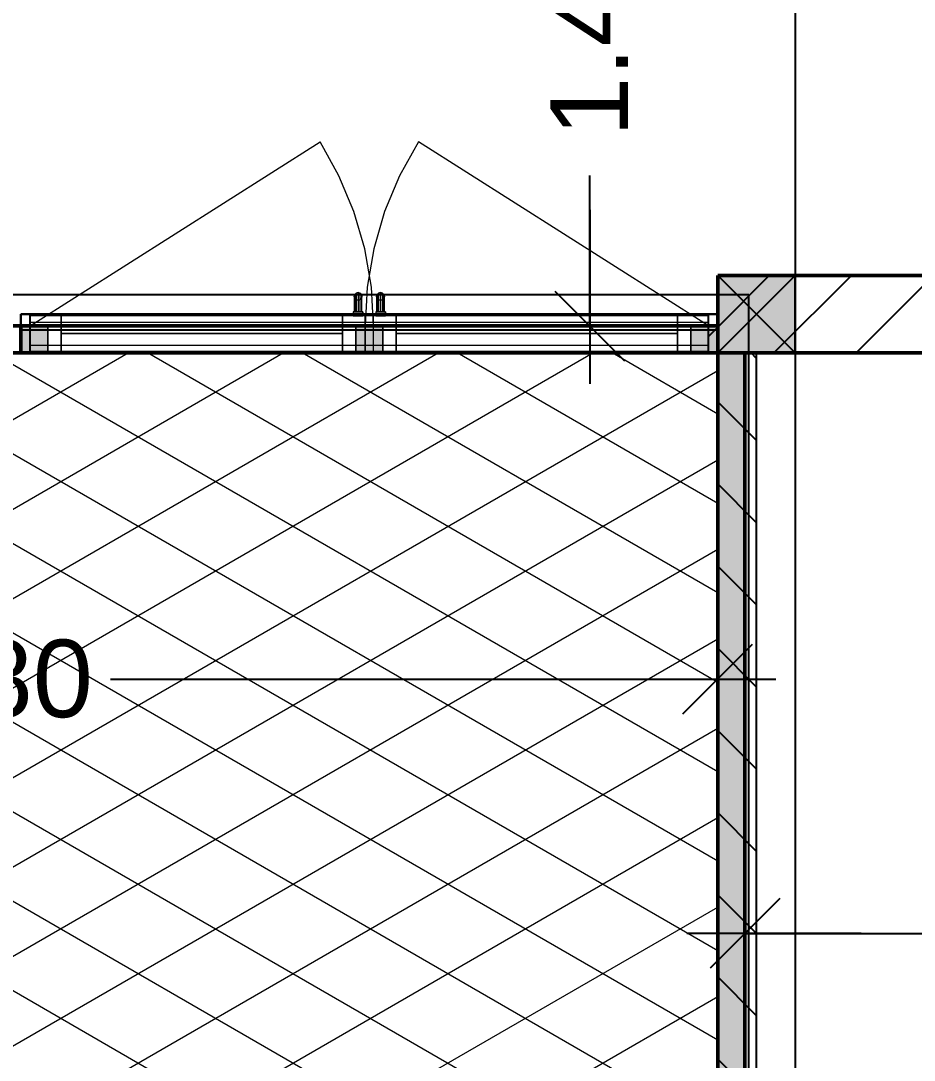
# Model space of a CAD drawing. Extents: x 0 to 756, y -25 to 420.
# Drawn here: x 255.6 to 301.7, y 232.6 to 286.3 of the extents above; entities that cross this region are included whole.
import ezdxf
from ezdxf.lldxf.tags import DXFTag

# ---------------------------------------------------------------- set-up
doc = ezdxf.new("R2010")
doc.units = 0
doc.layers.get('0').update_dxf_attribs({"lineweight": 25})
doc.layers.get('DEFPOINTS').update_dxf_attribs({"lineweight": 25})
doc.layers.add('A_Dachfenster', color=1, linetype='Continuous', lineweight=25, true_color=0xff0000)
for name, color, linetype, lineweight in [('A_Fenster', 7, 'Continuous', 25), ('A_Innenwand', 7, 'Continuous', 25), ('Allgemein01', 7, 'Continuous', 13), ('Allgemein03', 7, 'Continuous', 25), ('Fenster', 7, 'Continuous', 13), ('Fenster-Flügel', 7, 'VERDECKT2_S2', 13), ('Fensterbank', 7, 'Continuous', 13), ('Standard', 7, 'Continuous', 25), ('Wand Holz nicht tragend', 7, 'Continuous', 13), ('Wand Holz tragend', 7, 'Continuous', 13)]:
    doc.layers.add(name, color=color, linetype=linetype, lineweight=lineweight)
doc.styles.get("Standard").update_dxf_attribs({"font": 'arial.ttf'})
tags = doc.linetypes.add('fein_strichliert', pattern=[4, 1, -2, 1]).pattern_tags.tags
tags[8:9] = [DXFTag(74, 4), DXFTag(75, 0), DXFTag(340, '0'), DXFTag(46, 0.0), DXFTag(50, 0.0), DXFTag(44, 0.0), DXFTag(45, 0.0)]
tags[6:7] = [DXFTag(74, 4), DXFTag(75, 0), DXFTag(340, '0'), DXFTag(46, 0.0), DXFTag(50, 0.0), DXFTag(44, 0.0), DXFTag(45, 0.0)]
tags[4:5] = [DXFTag(74, 4), DXFTag(75, 0), DXFTag(340, '0'), DXFTag(46, 0.0), DXFTag(50, 0.0), DXFTag(44, 0.0), DXFTag(45, 0.0)]
tags = doc.linetypes.add('VERDECKT2_S2', pattern=[0.27, 0.2, -0.07]).pattern_tags.tags
tags[6:7] = [DXFTag(74, 4), DXFTag(75, 0), DXFTag(340, '0'), DXFTag(46, 1.0), DXFTag(50, 0.0), DXFTag(44, 0.0), DXFTag(45, 0.0)]
tags[4:5] = [DXFTag(74, 4), DXFTag(75, 0), DXFTag(340, '0'), DXFTag(46, 1.0), DXFTag(50, 0.0), DXFTag(44, 0.0), DXFTag(45, 0.0)]

# ---------------------------------------------------------------- blocks, each defined once
blk = doc.blocks.new('Referenz-A01I5YQ8IE')
at = {"layer": 'Allgemein01', "color": 0, "linetype": 'VERDECKT2_S2', "lineweight": -2, "ltscale": 0.25}
blk.add_line((295.567, 414.475), (295.567, 5.763), dxfattribs=at)
at = {"layer": 'Allgemein03', "color": 0, "lineweight": 13}
for p, q in [((215.567, 269.168), (291.567, 269.168)), ((291.567, 269.168), (291.567, 155.768))]:
    blk.add_line(p, q, dxfattribs=at)
at = {"layer": 'DEFPOINTS', "color": 0, "linetype": 'Continuous', "lineweight": -2, "ltscale": 0.25}
for p, q in [((255.567, 270.568), (255.567, 270.568)), ((284.957, 270.568), (284.957, 270.568)), ((291.567, 269.168), (291.567, 269.168)), ((292.967, 269.168), (292.967, 269.168)), ((292.967, 239.198), (292.967, 239.198))]:
    blk.add_line(p, q, dxfattribs=at)
at = {"layer": 'Fenster', "color": 0}
for p, q in [((272.814, 272.188), (272.787, 272.088)), ((272.787, 272.088), (272.814, 272.188)), ((272.887, 272.261), (272.814, 272.188)), ((272.814, 272.188), (272.887, 272.261)), ((272.814, 272.188), (272.814, 271.288)), ((272.814, 272.188), (272.814, 272.188)), ((272.987, 272.288), (272.887, 272.261)), ((272.887, 272.261), (272.987, 272.288)), ((272.887, 272.261), (272.887, 271.288)), ((272.887, 272.261), (272.887, 272.261)), ((273.087, 272.261), (272.987, 272.288)), ((272.987, 272.288), (272.987, 271.288)), ((272.987, 272.288), (273.087, 272.261)), ((272.987, 272.288), (272.987, 272.288)), ((273.16, 272.188), (273.087, 272.261)), ((273.087, 272.261), (273.087, 271.288)), ((273.087, 272.261), (273.16, 272.188)), ((273.087, 272.261), (273.087, 272.261)), ((273.187, 272.088), (273.16, 272.188)), ((273.16, 272.188), (273.16, 271.288)), ((273.16, 272.188), (273.187, 272.088)), ((273.16, 272.188), (273.16, 272.188)), ((273.974, 272.188), (273.947, 272.088)), ((273.947, 272.088), (273.974, 272.188)), ((274.047, 272.261), (273.974, 272.188)), ((273.974, 272.188), (274.047, 272.261)), ((273.974, 272.188), (273.974, 271.288)), ((273.974, 272.188), (273.974, 272.188)), ((274.147, 272.288), (274.047, 272.261)), ((274.047, 272.261), (274.147, 272.288)), ((274.047, 272.261), (274.047, 271.288)), ((274.047, 272.261), (274.047, 272.261)), ((274.247, 272.261), (274.147, 272.288)), ((274.147, 272.288), (274.147, 271.288)), ((274.147, 272.288), (274.247, 272.261)), ((274.147, 272.288), (274.147, 272.288)), ((274.32, 272.188), (274.247, 272.261)), ((274.247, 272.261), (274.247, 271.288)), ((274.247, 272.261), (274.32, 272.188)), ((274.247, 272.261), (274.247, 272.261)), ((274.347, 272.088), (274.32, 272.188)), ((274.32, 272.188), (274.32, 271.288)), ((274.32, 272.188), (274.347, 272.088)), ((274.32, 272.188), (274.32, 272.188)), ((272.787, 272.088), (272.787, 271.288)), ((272.787, 272.088), (272.814, 271.988)), ((272.814, 271.988), (272.787, 272.088)), ((272.787, 272.088), (272.787, 272.088)), ((272.814, 271.988), (272.814, 271.288)), ((272.814, 271.988), (272.887, 271.914)), ((272.887, 271.914), (272.814, 271.988)), ((272.814, 271.988), (272.814, 271.988)), ((272.887, 271.914), (272.887, 271.288)), ((272.887, 271.914), (272.987, 271.888)), ((272.987, 271.888), (272.887, 271.914)), ((272.887, 271.914), (272.887, 271.914)), ((272.987, 271.888), (273.087, 271.914)), ((273.087, 271.914), (272.987, 271.888)), ((272.987, 271.888), (272.987, 271.288)), ((272.987, 271.888), (272.987, 271.888)), ((273.087, 271.914), (273.16, 271.988)), ((273.16, 271.988), (273.087, 271.914)), ((273.087, 271.914), (273.087, 271.288)), ((273.087, 271.914), (273.087, 271.914)), ((273.16, 271.988), (273.187, 272.088)), ((273.187, 272.088), (273.16, 271.988)), ((273.16, 271.988), (273.16, 271.288)), ((273.16, 271.988), (273.16, 271.988)), ((273.187, 271.288), (273.187, 272.088)), ((273.187, 272.088), (273.187, 272.088)), ((273.947, 272.088), (273.947, 271.288)), ((273.947, 272.088), (273.974, 271.988)), ((273.974, 271.988), (273.947, 272.088)), ((273.947, 272.088), (273.947, 272.088)), ((273.974, 271.988), (273.974, 271.288)), ((273.974, 271.988), (274.047, 271.914)), ((274.047, 271.914), (273.974, 271.988)), ((273.974, 271.988), (273.974, 271.988)), ((274.047, 271.914), (274.047, 271.288)), ((274.047, 271.914), (274.147, 271.888)), ((274.147, 271.888), (274.047, 271.914)), ((274.047, 271.914), (274.047, 271.914)), ((274.147, 271.888), (274.247, 271.914)), ((274.247, 271.914), (274.147, 271.888)), ((274.147, 271.888), (274.147, 271.288)), ((274.147, 271.888), (274.147, 271.888)), ((274.247, 271.914), (274.32, 271.988)), ((274.32, 271.988), (274.247, 271.914)), ((274.247, 271.914), (274.247, 271.288)), ((274.247, 271.914), (274.247, 271.914)), ((274.32, 271.988), (274.347, 272.088)), ((274.347, 272.088), (274.32, 271.988)), ((274.32, 271.988), (274.32, 271.288)), ((274.32, 271.988), (274.32, 271.988)), ((274.347, 271.288), (274.347, 272.088)), ((274.347, 272.088), (274.347, 272.088)), ((272.737, 271.288), (272.737, 271.088)), ((273.237, 271.288), (272.737, 271.288)), ((273.237, 271.288), (272.737, 271.288)), ((272.737, 271.288), (272.737, 271.288)), ((272.737, 271.288), (272.737, 271.088)), ((272.737, 271.088), (273.237, 271.088)), ((272.737, 271.088), (273.237, 271.088)), ((272.737, 271.088), (272.737, 271.088)), ((272.787, 271.288), (272.814, 271.288)), ((272.814, 271.288), (272.787, 271.288)), ((272.814, 271.288), (272.887, 271.288)), ((272.887, 271.288), (272.814, 271.288)), ((272.887, 271.288), (272.987, 271.288)), ((272.987, 271.288), (272.887, 271.288)), ((272.987, 271.288), (273.087, 271.288)), ((273.087, 271.288), (272.987, 271.288)), ((273.087, 271.288), (273.16, 271.288)), ((273.16, 271.288), (273.087, 271.288)), ((273.16, 271.288), (273.187, 271.288)), ((273.187, 271.288), (273.16, 271.288)), ((273.237, 271.088), (273.237, 271.288)), ((273.237, 271.288), (273.237, 271.288)), ((273.237, 271.288), (273.237, 271.088)), ((273.237, 271.088), (273.237, 271.088)), ((273.347, 271.088), (273.347, 269.248)), ((274.947, 271.088), (273.347, 271.088)), ((273.347, 271.088), (273.347, 271.088)), ((274.947, 271.088), (273.347, 271.088)), ((273.347, 269.248), (273.347, 271.088)), ((273.897, 271.288), (273.897, 271.088)), ((274.397, 271.288), (273.897, 271.288)), ((274.397, 271.288), (273.897, 271.288)), ((273.897, 271.288), (273.897, 271.288)), ((273.897, 271.288), (273.897, 271.088)), ((273.897, 271.088), (274.397, 271.088)), ((273.897, 271.088), (274.397, 271.088)), ((273.897, 271.088), (273.897, 271.088)), ((273.947, 271.288), (273.974, 271.288)), ((273.974, 271.288), (273.947, 271.288)), ((273.974, 271.288), (274.047, 271.288)), ((274.047, 271.288), (273.974, 271.288)), ((274.047, 271.288), (274.147, 271.288)), ((274.147, 271.288), (274.047, 271.288)), ((274.147, 271.288), (274.247, 271.288)), ((274.247, 271.288), (274.147, 271.288)), ((274.247, 271.288), (274.32, 271.288)), ((274.32, 271.288), (274.247, 271.288)), ((274.32, 271.288), (274.347, 271.288)), ((274.347, 271.288), (274.32, 271.288)), ((274.397, 271.088), (274.397, 271.288)), ((274.397, 271.288), (274.397, 271.288)), ((274.397, 271.288), (274.397, 271.088)), ((274.397, 271.088), (274.397, 271.088)), ((274.947, 269.248), (274.947, 271.088)), ((274.947, 271.088), (274.947, 271.088)), ((274.947, 269.248), (274.947, 271.088)), ((274.947, 271.088), (274.947, 269.248)), ((289.487, 271.088), (274.947, 271.088)), ((274.947, 271.088), (274.947, 271.088)), ((289.487, 271.088), (274.947, 271.088)), ((274.947, 269.248), (274.947, 271.088)), ((274.947, 271.088), (274.947, 269.248)), ((289.487, 271.088), (274.947, 271.088)), ((274.947, 271.088), (274.947, 271.088)), ((289.487, 271.088), (274.947, 271.088)), ((274.947, 269.248), (274.947, 271.088)), ((289.487, 271.088), (289.487, 269.248)), ((291.087, 271.088), (289.487, 271.088)), ((289.487, 271.088), (289.487, 271.088)), ((291.087, 271.088), (289.487, 271.088)), ((289.487, 269.248), (289.487, 271.088)), ((289.487, 269.248), (289.487, 271.088)), ((289.487, 271.088), (289.487, 271.088)), ((289.487, 269.248), (289.487, 271.088)), ((289.487, 269.248), (289.487, 271.088)), ((289.487, 271.088), (289.487, 271.088)), ((289.487, 269.248), (289.487, 271.088)), ((291.087, 269.248), (291.087, 271.088)), ((291.087, 271.088), (291.087, 271.088)), ((291.087, 269.248), (291.087, 271.088)), ((257.647, 270.168), (272.187, 270.168)), ((272.187, 270.168), (257.647, 270.168)), ((257.647, 270.168), (257.647, 270.168)), ((272.187, 270.168), (272.187, 270.168)), ((274.947, 270.168), (289.487, 270.168)), ((289.487, 270.168), (274.947, 270.168)), ((274.947, 270.168), (274.947, 270.168)), ((289.487, 270.168), (289.487, 270.168)), ((273.347, 269.248), (274.947, 269.248)), ((274.947, 269.248), (273.347, 269.248)), ((273.347, 269.248), (273.347, 269.248)), ((274.947, 269.248), (274.947, 269.248)), ((274.947, 269.248), (289.487, 269.248)), ((289.487, 269.248), (274.947, 269.248)), ((274.947, 269.248), (274.947, 269.248)), ((274.947, 269.248), (289.487, 269.248)), ((289.487, 269.248), (274.947, 269.248)), ((274.947, 269.248), (274.947, 269.248)), ((289.487, 269.248), (291.087, 269.248)), ((291.087, 269.248), (289.487, 269.248)), ((289.487, 269.248), (289.487, 269.248)), ((289.487, 269.248), (289.487, 269.248)), ((289.487, 269.248), (289.487, 269.248)), ((291.087, 269.248), (291.087, 269.248))]:
    blk.add_line(p, q, dxfattribs=at)
at = {"layer": 'Fenster', "color": 0, "linetype": 'Continuous', "ltscale": 0.13}
for p, q in [((256.047, 271.088), (256.047, 269.248)), ((257.647, 271.088), (256.047, 271.088)), ((256.047, 271.088), (256.047, 271.088)), ((257.647, 271.088), (256.047, 271.088)), ((256.047, 269.248), (256.047, 271.088)), ((257.647, 269.248), (257.647, 271.088)), ((257.647, 271.088), (257.647, 271.088)), ((257.647, 269.248), (257.647, 271.088)), ((257.647, 271.088), (257.647, 269.248)), ((272.187, 271.088), (257.647, 271.088)), ((257.647, 271.088), (257.647, 271.088)), ((272.187, 271.088), (257.647, 271.088)), ((257.647, 269.248), (257.647, 271.088)), ((257.647, 271.088), (257.647, 269.248)), ((272.187, 271.088), (257.647, 271.088)), ((257.647, 271.088), (257.647, 271.088)), ((272.187, 271.088), (257.647, 271.088)), ((257.647, 269.248), (257.647, 271.088)), ((272.187, 271.088), (272.187, 269.248)), ((273.787, 271.088), (272.187, 271.088)), ((272.187, 271.088), (272.187, 271.088)), ((273.787, 271.088), (272.187, 271.088)), ((272.187, 269.248), (272.187, 271.088)), ((272.187, 269.248), (272.187, 271.088)), ((272.187, 271.088), (272.187, 271.088)), ((272.187, 269.248), (272.187, 271.088)), ((272.187, 269.248), (272.187, 271.088)), ((272.187, 271.088), (272.187, 271.088)), ((272.187, 269.248), (272.187, 271.088)), ((273.787, 269.248), (273.787, 271.088)), ((273.787, 271.088), (273.787, 271.088)), ((273.787, 269.248), (273.787, 271.088)), ((256.967, 270.568), (255.567, 270.568)), ((255.567, 270.568), (255.567, 269.168)), ((255.567, 270.568), (255.567, 269.168)), ((256.967, 270.568), (255.567, 270.568)), ((255.567, 270.568), (255.567, 270.568)), ((256.967, 270.568), (255.567, 270.568)), ((255.567, 269.168), (255.567, 270.568)), ((256.967, 269.168), (256.967, 270.568)), ((272.867, 270.568), (256.967, 270.568)), ((256.967, 270.568), (256.967, 269.168)), ((256.967, 269.168), (256.967, 270.568)), ((256.967, 270.568), (256.967, 270.568)), ((256.967, 269.168), (256.967, 270.568)), ((256.967, 270.568), (256.967, 269.168)), ((290.167, 270.568), (256.967, 270.568)), ((256.967, 270.568), (256.967, 270.568)), ((290.167, 270.568), (256.967, 270.568)), ((256.967, 269.168), (256.967, 270.568)), ((256.967, 270.568), (256.967, 269.168)), ((290.167, 270.568), (256.967, 270.568)), ((256.967, 270.568), (256.967, 270.568)), ((290.167, 270.568), (256.967, 270.568)), ((256.967, 269.168), (256.967, 270.568)), ((272.867, 269.168), (272.867, 270.568)), ((274.267, 270.568), (272.867, 270.568)), ((272.867, 270.568), (272.867, 269.168)), ((272.867, 270.568), (272.867, 269.168)), ((274.267, 270.568), (272.867, 270.568)), ((272.867, 270.568), (272.867, 270.568)), ((274.267, 270.568), (272.867, 270.568)), ((272.867, 269.168), (272.867, 270.568)), ((274.267, 270.568), (274.267, 269.168)), ((290.167, 270.568), (274.267, 270.568)), ((274.267, 269.168), (274.267, 270.568)), ((274.267, 269.168), (274.267, 270.568)), ((274.267, 270.568), (274.267, 270.568)), ((274.267, 269.168), (274.267, 270.568)), ((291.567, 270.568), (290.167, 270.568)), ((290.167, 270.568), (290.167, 269.168)), ((290.167, 269.168), (290.167, 270.568)), ((290.167, 270.568), (290.167, 269.168)), ((291.567, 270.568), (290.167, 270.568)), ((290.167, 270.568), (290.167, 270.568)), ((291.567, 270.568), (290.167, 270.568)), ((290.167, 269.168), (290.167, 270.568)), ((290.167, 269.168), (290.167, 270.568)), ((290.167, 270.568), (290.167, 270.568)), ((290.167, 269.168), (290.167, 270.568)), ((290.167, 269.168), (290.167, 270.568)), ((290.167, 270.568), (290.167, 270.568)), ((290.167, 269.168), (290.167, 270.568)), ((291.567, 269.168), (291.567, 270.568)), ((291.567, 269.168), (291.567, 270.568)), ((291.567, 270.568), (291.567, 270.568)), ((291.567, 269.168), (291.567, 270.568)), ((255.567, 269.168), (256.967, 269.168)), ((255.567, 269.168), (256.967, 269.168)), ((256.967, 269.168), (255.567, 269.168)), ((255.567, 269.168), (255.567, 269.168)), ((256.047, 269.248), (257.647, 269.248)), ((257.647, 269.248), (256.047, 269.248)), ((256.047, 269.248), (256.047, 269.248)), ((256.967, 269.168), (272.867, 269.168)), ((256.967, 269.168), (256.967, 269.168)), ((256.967, 269.168), (290.167, 269.168)), ((290.167, 269.168), (256.967, 269.168)), ((256.967, 269.168), (256.967, 269.168)), ((256.967, 269.168), (290.167, 269.168)), ((290.167, 269.168), (256.967, 269.168)), ((256.967, 269.168), (256.967, 269.168)), ((257.647, 269.248), (257.647, 269.248)), ((257.647, 269.248), (272.187, 269.248)), ((272.187, 269.248), (257.647, 269.248)), ((257.647, 269.248), (257.647, 269.248)), ((257.647, 269.248), (272.187, 269.248)), ((272.187, 269.248), (257.647, 269.248)), ((257.647, 269.248), (257.647, 269.248)), ((272.187, 269.248), (273.787, 269.248)), ((273.787, 269.248), (272.187, 269.248)), ((272.187, 269.248), (272.187, 269.248)), ((272.187, 269.248), (272.187, 269.248)), ((272.187, 269.248), (272.187, 269.248)), ((272.867, 269.168), (274.267, 269.168)), ((272.867, 269.168), (274.267, 269.168)), ((274.267, 269.168), (272.867, 269.168)), ((272.867, 269.168), (272.867, 269.168)), ((273.787, 269.248), (273.787, 269.248)), ((274.267, 269.168), (290.167, 269.168)), ((274.267, 269.168), (274.267, 269.168)), ((290.167, 269.168), (291.567, 269.168)), ((290.167, 269.168), (291.567, 269.168)), ((291.567, 269.168), (290.167, 269.168)), ((290.167, 269.168), (290.167, 269.168)), ((290.167, 269.168), (290.167, 269.168)), ((290.167, 269.168), (290.167, 269.168)), ((291.567, 269.168), (291.567, 269.168))]:
    blk.add_line(p, q, dxfattribs=at)
for points in [[(255.567, 269.168), (256.967, 269.168), (255.567, 270.568)], [(256.967, 269.168), (256.967, 270.568), (255.567, 270.568)], [(272.867, 269.168), (274.267, 269.168), (272.867, 270.568)], [(274.267, 269.168), (274.267, 270.568), (272.867, 270.568)], [(290.167, 269.168), (291.567, 269.168), (290.167, 270.568)], [(291.567, 269.168), (291.567, 270.568), (290.167, 270.568)]]:
    blk.add_solid(points, dxfattribs=at)
at = {"layer": 'Fenster-Flügel', "color": 0, "linetype": 'VERDECKT2_S2', "ltscale": 0.13}
for p, q in [((256.047, 270.568), (271.025, 280.073)), ((272.002, 278.322), (271.025, 280.073)), ((276.108, 280.073), (275.131, 278.322)), ((291.087, 270.568), (276.108, 280.073)), ((272.775, 276.472), (272.002, 278.322)), ((275.131, 278.322), (274.358, 276.472)), ((273.335, 274.546), (272.775, 276.472)), ((274.358, 276.472), (273.799, 274.546)), ((273.673, 272.57), (273.335, 274.546)), ((273.799, 274.546), (273.46, 272.57)), ((273.46, 272.57), (273.347, 270.568)), ((273.787, 270.568), (273.673, 272.57))]:
    blk.add_line(p, q, dxfattribs=at)
at = {"layer": 'Fensterbank', "color": 0, "lineweight": -2}
for p, q in [((255.567, 271.168), (255.567, 270.368)), ((291.567, 271.168), (255.567, 271.168)), ((255.567, 271.168), (255.567, 271.168)), ((255.567, 271.168), (255.567, 270.568)), ((255.567, 271.168), (291.567, 271.168)), ((291.567, 271.168), (255.567, 271.168)), ((255.567, 271.168), (255.567, 270.368)), ((255.567, 270.568), (255.567, 271.168)), ((255.567, 271.168), (291.567, 271.168)), ((255.567, 271.168), (255.567, 271.168)), ((291.567, 270.368), (291.567, 271.168)), ((291.567, 271.168), (291.567, 270.568)), ((291.567, 271.168), (291.567, 271.168)), ((291.567, 270.368), (291.567, 271.168)), ((291.567, 270.568), (291.567, 271.168)), ((291.567, 271.168), (291.567, 271.168)), ((255.567, 270.568), (255.567, 270.368)), ((255.567, 270.568), (255.567, 270.568)), ((255.567, 270.568), (291.567, 270.568)), ((291.567, 270.568), (255.567, 270.568)), ((291.567, 270.568), (255.567, 270.568)), ((255.567, 270.568), (255.567, 270.568)), ((255.567, 270.568), (291.567, 270.568)), ((255.567, 270.368), (255.567, 270.568)), ((291.567, 270.568), (291.567, 270.568)), ((291.567, 270.568), (291.567, 270.368)), ((291.567, 270.568), (291.567, 270.568)), ((291.567, 270.368), (291.567, 270.568)), ((255.567, 270.368), (291.567, 270.368)), ((255.567, 270.368), (255.567, 270.368)), ((255.567, 270.368), (291.567, 270.368)), ((255.567, 270.368), (291.567, 270.368)), ((255.567, 270.368), (255.567, 270.368)), ((255.567, 270.368), (291.567, 270.368)), ((291.567, 270.368), (291.567, 270.368)), ((291.567, 270.368), (291.567, 270.368))]:
    blk.add_line(p, q, dxfattribs=at)
at = {"layer": 'Fensterbank', "color": 0, "lineweight": 18}
for p, q in [((255.567, 270.568), (291.567, 270.568)), ((291.567, 270.568), (255.567, 270.568))]:
    blk.add_line(p, q, dxfattribs=at)
at = {"layer": 'Standard', "color": 0, "lineweight": -2}
for p, q in [((284.957, 270.568), (284.957, 278.334)), ((284.957, 276.568), (284.957, 267.568)), ((291.567, 273.168), (295.567, 273.168)), ((291.567, 269.168), (291.567, 273.168)), ((291.567, 273.168), (295.567, 269.168)), ((295.567, 273.168), (291.567, 269.168)), ((295.567, 273.168), (295.567, 269.168)), ((295.567, 269.168), (295.567, 273.168)), ((283.157, 272.368), (286.757, 268.768)), ((281.957, 270.568), (287.957, 270.568)), ((295.567, 269.168), (291.567, 269.168)), ((291.567, 249.33), (291.567, 255.33)), ((289.767, 250.53), (293.367, 254.13)), ((260.209, 252.33), (291.567, 252.33)), ((285.567, 252.33), (294.567, 252.33)), ((292.967, 242.198), (292.967, 236.198)), ((294.767, 240.998), (291.167, 237.398)), ((298.967, 239.198), (289.967, 239.198)), ((292.967, 239.198), (306.371, 239.198))]:
    blk.add_line(p, q, dxfattribs=at)
at = {"layer": 'Standard', "color": 0, "lineweight": 13}
for p, q in [((215.567, 242.869), (261.118, 269.168)), ((215.567, 238.25), (269.118, 269.168)), ((215.567, 233.631), (277.118, 269.168)), ((215.567, 229.012), (285.118, 269.168)), ((291.567, 229.064), (222.105, 269.168)), ((291.567, 233.683), (230.105, 269.168)), ((291.567, 238.302), (238.105, 269.168)), ((291.567, 242.921), (246.105, 269.168)), ((291.567, 247.539), (254.105, 269.168)), ((291.567, 252.158), (262.105, 269.168)), ((291.567, 256.777), (270.105, 269.168)), ((291.567, 261.396), (278.105, 269.168)), ((291.567, 266.015), (286.105, 269.168)), ((291.567, 224.445), (215.567, 268.324)), ((215.567, 224.394), (291.567, 268.272)), ((291.567, 219.827), (215.567, 263.705)), ((215.567, 219.775), (291.567, 263.653)), ((291.567, 215.208), (215.567, 259.086)), ((215.567, 215.156), (291.567, 259.035)), ((215.567, 210.537), (291.567, 254.416)), ((215.567, 205.918), (291.567, 249.797)), ((215.567, 201.3), (291.567, 245.178)), ((215.567, 196.681), (291.567, 240.559)), ((215.567, 192.062), (291.567, 235.941))]:
    blk.add_line(p, q, dxfattribs=at)
at = {"layer": 'Standard', "color": 0, "lineweight": -2}
for points in [[(291.567, 269.168), (295.567, 269.168), (291.567, 273.168)], [(295.567, 269.168), (295.567, 273.168), (291.567, 273.168)]]:
    blk.add_solid(points, dxfattribs=at)
at = {"layer": 'Wand Holz nicht tragend', "color": 0, "lineweight": 50}
for p, q in [((291.567, 273.168), (291.567, 269.168)), ((386.567, 273.168), (291.567, 273.168)), ((291.567, 269.168), (291.567, 273.168)), ((291.567, 273.168), (386.567, 273.168)), ((291.567, 273.168), (291.567, 273.168)), ((291.567, 269.168), (386.567, 269.168)), ((386.567, 269.168), (291.567, 269.168)), ((291.567, 269.168), (291.567, 269.168))]:
    blk.add_line(p, q, dxfattribs=at)
at = {"layer": 'Wand Holz tragend', "color": 0, "lineweight": 50}
for p, q in [((251.567, 270.568), (255.567, 270.568)), ((291.567, 270.568), (253.567, 270.568)), ((255.567, 270.568), (255.567, 269.168)), ((291.567, 270.568), (255.567, 270.568)), ((255.567, 270.568), (291.567, 270.568)), ((255.567, 270.568), (255.567, 270.568)), ((291.567, 270.568), (255.567, 270.568)), ((255.567, 269.168), (255.567, 270.568)), ((291.567, 269.168), (291.567, 270.568)), ((291.567, 269.868), (291.567, 270.568)), ((291.567, 270.568), (291.567, 269.868)), ((291.567, 270.568), (291.567, 270.568)), ((291.567, 270.568), (291.567, 270.568)), ((291.567, 269.168), (291.567, 270.568)), ((291.567, 269.168), (291.567, 269.868)), ((291.567, 269.868), (291.567, 269.168)), ((255.567, 269.168), (251.567, 269.168)), ((253.567, 269.168), (291.567, 269.168)), ((255.567, 269.168), (291.567, 269.168)), ((291.567, 269.168), (255.567, 269.168)), ((255.567, 269.168), (291.567, 269.168)), ((255.567, 269.168), (255.567, 269.168)), ((292.967, 269.168), (291.567, 269.168)), ((291.567, 269.168), (291.567, 155.288)), ((291.567, 269.168), (292.967, 269.168)), ((291.567, 155.288), (291.567, 269.168)), ((291.567, 269.168), (291.567, 269.168)), ((291.567, 269.168), (291.567, 269.168)), ((291.567, 269.168), (291.567, 269.168)), ((292.967, 155.288), (292.967, 269.168)), ((292.967, 269.168), (292.967, 155.288)), ((292.967, 269.168), (292.967, 269.168))]:
    blk.add_line(p, q, dxfattribs=at)
at = {"layer": 'Wand Holz tragend', "color": 0, "lineweight": 18}
for points in [[(291.567, 231.668), (292.967, 231.668), (291.567, 269.168)], [(292.967, 231.668), (292.967, 269.168), (291.567, 269.168)]]:
    blk.add_solid(points, dxfattribs=at)
at = {"layer": 'Standard', "color": 0, "lineweight": -2, "insert": (282.925, 280.327), "char_height": 4, "attachment_point": 1, "rotation": 90}
blk.add_mtext('{\\fArial;1.43}', dxfattribs=at)
at = {"layer": 'Standard', "color": 0, "lineweight": -2, "insert": (248.42, 254.362), "char_height": 4, "attachment_point": 1}
blk.add_mtext('{\\fArial;3.80}', dxfattribs=at)
blk = doc.blocks.new('Wand-A01I5YR0IE', base_point=(291.567, 269.168))
at = {"color": 0, "lineweight": -2}
for p, q in [((291.567, 270.507), (294.227, 273.168)), ((294.47, 269.168), (298.47, 273.168)), ((298.712, 269.168), (302.712, 273.168)), ((302.955, 269.168), (306.955, 273.168)), ((307.198, 269.168), (311.198, 273.168)), ((311.44, 269.168), (315.44, 273.168)), ((315.683, 269.168), (319.683, 273.168)), ((319.926, 269.168), (323.926, 273.168)), ((324.168, 269.168), (328.168, 273.168)), ((328.411, 269.168), (332.411, 273.168)), ((332.653, 269.168), (336.653, 273.168)), ((336.896, 269.168), (340.896, 273.168)), ((341.139, 269.168), (345.139, 273.168)), ((345.381, 269.168), (349.381, 273.168)), ((349.624, 269.168), (353.624, 273.168)), ((353.867, 269.168), (357.867, 273.168)), ((358.109, 269.168), (362.109, 273.168)), ((362.352, 269.168), (366.352, 273.168)), ((366.595, 269.168), (370.595, 273.168)), ((370.837, 269.168), (374.837, 273.168)), ((375.08, 269.168), (379.08, 273.168)), ((379.323, 269.168), (383.323, 273.168)), ((383.565, 269.168), (386.567, 272.169))]:
    blk.add_line(p, q, dxfattribs=at)
at = {"color": 0, "linetype": 'ByBlock', "lineweight": -2, "ltscale": 0.25}
for p, q in [((291.567, 271.168), (291.567, 273.168)), ((291.567, 273.168), (386.567, 273.168)), ((293.567, 269.168), (386.567, 269.168))]:
    blk.add_line(p, q, dxfattribs=at)
blk = doc.blocks.new('Dachfenster-A01I5YROIE', base_point=(253.567, 153.168))
at = {"color": 0, "linetype": 'ByBlock', "lineweight": -2, "ltscale": 0.25}
for p, q in [((293.175, 272.168), (253.567, 272.168)), ((293.175, 153.168), (293.175, 272.168))]:
    blk.add_line(p, q, dxfattribs=at)
blk = doc.blocks.new('Wand-A01I5YRQIE', base_point=(215.567, 269.168))
at = {"color": 0, "lineweight": -2}
for p, q in [((215.86, 271.168), (215.567, 270.875)), ((254.043, 271.168), (252.043, 269.168)), ((291.567, 270.507), (291.087, 270.027))]:
    blk.add_line(p, q, dxfattribs=at)
at = {"color": 0, "linetype": 'ByBlock', "lineweight": -2, "ltscale": 0.25}
for p, q in [((216.047, 271.168), (215.567, 271.168)), ((251.567, 271.168), (251.087, 271.168)), ((256.047, 271.168), (255.567, 271.168)), ((291.567, 271.168), (291.087, 271.168)), ((216.047, 269.168), (215.567, 269.168)), ((256.047, 269.168), (251.087, 269.168)), ((291.567, 269.168), (291.087, 269.168))]:
    blk.add_line(p, q, dxfattribs=at)
blk = doc.blocks.new('Fenster-A01I5YRUIE', base_point=(256.047, 269.168))
at = {"color": 0, "linetype": 'ByBlock', "lineweight": -2, "ltscale": 0.25}
for p, q in [((256.047, 271.168), (291.087, 271.168)), ((256.047, 269.168), (256.047, 271.168)), ((291.087, 269.168), (291.087, 271.168)), ((256.047, 269.168), (291.087, 269.168))]:
    blk.add_line(p, q, dxfattribs=at)
at = {"color": 0, "linetype": 'ByBlock', "lineweight": 18, "ltscale": 0.18}
for p, q in [((256.047, 270.768), (291.087, 270.768)), ((257.647, 269.568), (257.647, 270.768)), ((289.487, 269.568), (289.487, 270.768)), ((256.047, 269.568), (291.087, 269.568))]:
    blk.add_line(p, q, dxfattribs=at)
at = {"color": 0, "linetype": 'fein_strichliert', "lineweight": 18, "ltscale": 0.18}
blk.add_line((291.087, 269.568), (291.087, 270.768), dxfattribs=at)
blk = doc.blocks.new('Wand-A01I5YS6IE', base_point=(291.567, 155.768))
at = {"color": 0, "linetype": 'ByBlock', "lineweight": -2, "ltscale": 0.25}
for p, q in [((291.567, 231.188), (291.567, 269.168)), ((293.567, 231.188), (293.567, 269.168))]:
    blk.add_line(p, q, dxfattribs=at)
at = {"color": 0, "lineweight": -2}
for p, q in [((293.567, 268.889), (293.288, 269.168)), ((293.567, 264.647), (291.567, 266.647)), ((293.567, 260.404), (291.567, 262.404)), ((293.567, 256.161), (291.567, 258.161)), ((293.567, 251.919), (291.567, 253.919)), ((293.567, 247.676), (291.567, 249.676)), ((293.567, 243.433), (291.567, 245.433)), ((293.567, 239.191), (291.567, 241.191)), ((293.567, 234.948), (291.567, 236.948)), ((293.085, 231.188), (291.567, 232.705))]:
    blk.add_line(p, q, dxfattribs=at)

msp = doc.modelspace()

# ---------------------------------------------------------------- block references
at = {"color": 8, "lineweight": 25, "ltscale": 0.25, "true_color": 0x808080}
msp.add_blockref('Referenz-A01I5YQ8IE', (0, 0), dxfattribs=at)
at = {"layer": 'A_Dachfenster', "ltscale": 0.25}
msp.add_blockref('Dachfenster-A01I5YROIE', (253.567, 153.168), dxfattribs=at)
at = {"layer": 'A_Fenster', "ltscale": 0.25}
msp.add_blockref('Fenster-A01I5YRUIE', (256.047, 269.168), dxfattribs=at)
at = {"layer": 'A_Innenwand', "ltscale": 0.25}
for name, p in [('Wand-A01I5YR0IE', (291.567, 269.168)), ('Wand-A01I5YRQIE', (215.567, 269.168)), ('Wand-A01I5YS6IE', (291.567, 155.768))]:
    msp.add_blockref(name, p, dxfattribs=at)

doc.saveas('drawing.dxf')
